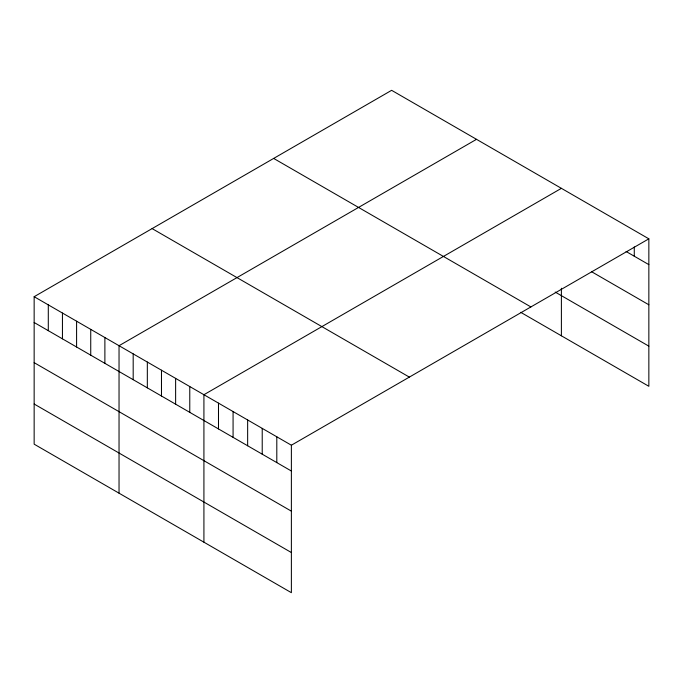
<?xml version="1.0" encoding="UTF-8"?>
<svg xmlns="http://www.w3.org/2000/svg" width="683" height="683" viewBox="0 0 683 683"><rect width="100%" height="100%" fill="white"/><g stroke="black" fill="none" stroke-linecap="round" stroke-linejoin="round"><path stroke-width="1.02" d="M34.15 296.704L291.376 445.214L291.376 592.682L34.15 444.172L34.15 296.704L391.624 90.318L648.85 238.828L648.85 386.296L520.719 312.319M476.512 139.323L119.038 345.709L119.038 493.177M561.392 188.337L203.918 394.723L203.918 542.191M291.376 445.214L648.85 238.828M626.072 251.472L648.85 264.628M591.452 271.638L648.85 304.78M555.202 292.076L648.85 346.144M273.661 158.422L530.887 306.932M152.113 228.6L409.339 377.101M34.15 322.504L291.376 471.014M34.15 362.656L291.376 511.166M34.15 404.02L291.376 552.53M634.276 246.922L634.276 256.21M561.392 288.226L561.392 335.805M276.803 436.796L276.803 462.596M262.221 428.378L262.221 454.178M247.647 419.968L247.647 445.76M233.074 411.55L233.074 437.351M218.492 403.132L218.492 428.933M189.772 386.552L189.772 412.353M175.625 378.382L175.625 404.182M161.478 370.212L161.478 396.012M147.332 362.05L147.332 387.842M133.185 353.879L133.185 379.68M104.883 337.547L104.883 363.339M90.737 329.377L90.737 355.177M76.59 321.206L76.59 347.007M62.443 313.036L62.443 338.836M48.297 304.874L48.297 330.666"/></g></svg>
